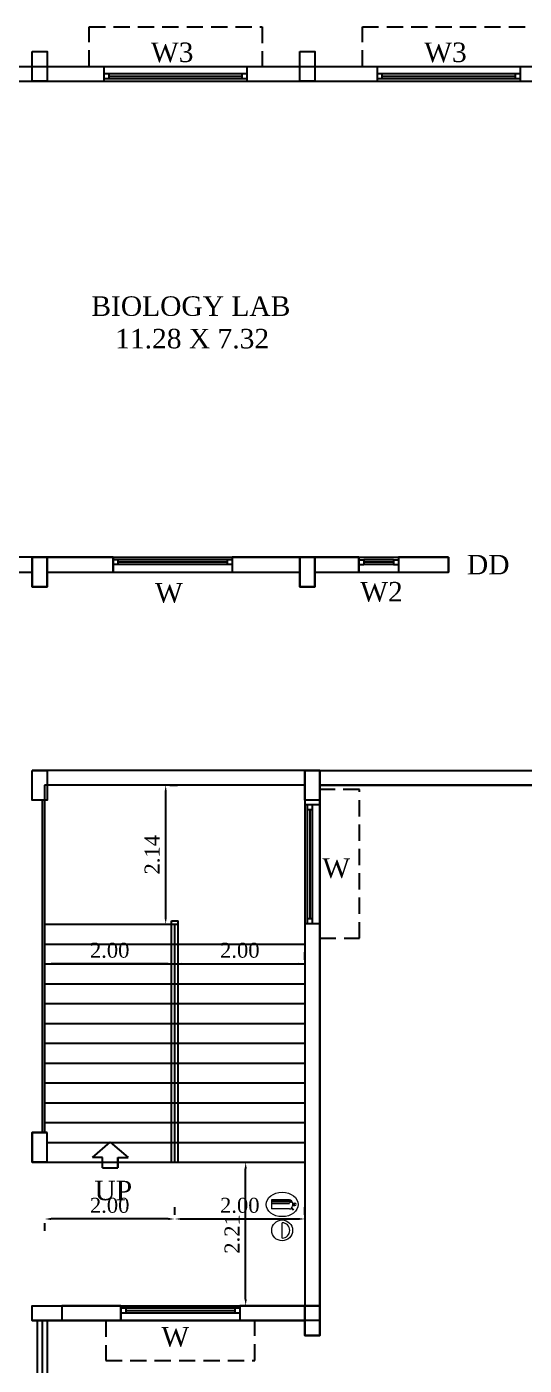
# Model space of a CAD drawing. Header units: metres. Extents: x 3616 to 3987, y 1122 to 1251.
# Drawn here: x 3841.75 to 3849.4, y 1185.21 to 1205.78 of the extents above; entities that cross this region are included whole.
import ezdxf

# ---------------------------------------------------------------- set-up
doc = ezdxf.new("R2010")
doc.units = ezdxf.units.M
doc.linetypes.add('DASHED2', pattern=[0.375, 0.25, -0.125])
for name, color, linetype in [('AR_JOINERIES', 251, 'Continuous'), ('BLK_1_FLR_1_BLT_UP_AREA', 26, 'Continuous'), ('BLK_1_FLR_1_EXIT_WIDTH_DOOR', 2, 'Continuous'), ('BLK_1_FLR_1_EXIT_WIDTH_STAIR', 1, 'Continuous')]:
    doc.layers.add(name, color=color, linetype=linetype)
doc.layers.add('elev', color=144, linetype='Continuous', lineweight=13)
doc.styles.add('ANAND', font='times.ttf')
doc.dimstyles.new('V1', dxfattribs={"dimtxt": 0.23, "dimasz": 0.1, "dimexe": 0.18, "dimexo": 0.0625, "dimgap": 0.09, "dimtad": 1, "dimzin": 0, "dimdsep": 46, "dimtxsty": 'ANAND', "dimcen": 0.09, "dimadec": 0, "dimazin": 0, "dimtfac": 1, "dimtix": 1, "dimtofl": 0, "dimtmove": 2, "dimatfit": 0, "dimfxl": 0, "dimtolj": 1, "dimtzin": 0, "dimarcsym": 0})

# ---------------------------------------------------------------- blocks, each defined once
blk = doc.blocks.new('W2a')
at = {"layer": 'AR_JOINERIES', "color": 42}
for p, q in [((0, 12), (9, 12)), ((1.5, 9), (1.5, 12)), ((1.5, 9), (4.5, 9)), ((1.5, 9), (1.5, -9)), ((3, 9), (3, -9)), ((4.5, 9), (4.5, 12)), ((4.5, 9), (4.5, -9)), ((0, -12), (9, -12)), ((1.5, -9), (4.5, -9)), ((1.5, -12), (1.5, -9)), ((4.5, -12), (4.5, -9))]:
    blk.add_line(p, q, dxfattribs=at)
blk = doc.blocks.new('W6a')
at = {"layer": 'AR_JOINERIES', "color": 42}
for p, q in [((-36, 0), (-36, 9)), ((36, 0), (36, 9)), ((36, 4.5), (-36, 4.5)), ((36, 1.5), (-36, 1.5)), ((-33, 1.5), (-33, 4.5)), ((33, 3), (-33, 3)), ((33, 1.5), (33, 4.5))]:
    blk.add_line(p, q, dxfattribs=at)
blk = doc.blocks.new('A$C33C166A6')
at = {"layer": 'elev', "color": 1}
for p, q in [((-0.38, 8.56), (-0.38, 9.37)), ((-0.26, 8.56), (-0.26, 9.37)), ((-0.06, 8.56), (-0.06, 9.37)), ((0.35, 8.56), (0.35, 9.37)), ((1.08, 8.35), (1.65, 8.92)), ((1.17, 8.27), (1.74, 8.84)), ((1.25, 8.18), (1.83, 8.75)), ((1.65, 8.92), (1.83, 8.75)), ((-1.49, 7.57), (-1.49, 1.74)), ((-1.37, 7.57), (-1.37, 1.74)), ((-1.08, 7.57), (-1.08, 1.74)), ((-0.73, 7.57), (-0.73, 1.74)), ((-0.51, 8.56), (0.48, 8.56)), ((-0.23, 7.57), (-0.23, 1.74)), ((1.46, 7.57), (1.46, 1.74)), ((10.94, 5.2), (5.95, 5.2)), ((-1.49, 1.74), (1.46, 1.74))]:
    blk.add_line(p, q, dxfattribs=at)
blk.add_circle((8.45, 5.2), 3.4, dxfattribs=at)
for centre, radius, start, end in [((-0.02, 9.37), 0.369, 0, 180), ((-0.51, 7.57), 0.983, 90, 180), ((-0.51, 7.57), 0.859, 90, 180), ((-0.51, 7.57), 0.571, 90, 180), ((-0.51, 7.57), 0.221, 90, 180), ((0.48, 7.57), 0.983, 0, 90), ((8.45, 5.2), 2.49, 0, 180)]:
    blk.add_arc(centre, radius, start, end, dxfattribs=at)
blk.add_ellipse((0, 5.22), major_axis=(0, -5.22), ratio=0.761654, dxfattribs=at)
blk = doc.blocks.new('ARROW')
for p, q in [((-10.5, 6), (0, 15)), ((0, 15), (10.5, 6)), ((-4.5, 6), (-10.5, 6)), ((-4.5, 0), (-4.5, 6)), ((-4.5, 0), (4.5, 0)), ((4.5, 6), (10.5, 6)), ((4.5, 6), (4.5, 0)), ((4.5, 0), (4.5, 6))]:
    blk.add_line(p, q)
blk = doc.blocks.new('*D319')
at = {"color": 0, "lineweight": -2}
for p, q in [((3844.027, 1191.442), (3844.027, 1191.559)), ((3842.027, 1191.317), (3842.027, 1191.199)), ((3843.927, 1191.379), (3842.127, 1191.379))]:
    blk.add_line(p, q, dxfattribs=at)
at = {"color": 0}
for points in [[(3842.127, 1191.396), (3842.127, 1191.363), (3842.027, 1191.379)], [(3843.927, 1191.396), (3843.927, 1191.363), (3844.027, 1191.379)]]:
    blk.add_solid(points, dxfattribs=at)
at = {"layer": 'Defpoints', "color": 0}
for p in [(3842.027, 1191.379), (3842.027, 1191.379), (3844.027, 1191.379)]:
    blk.add_point(p, dxfattribs=at)
at = {"color": 0, "lineweight": -2, "insert": (3843.027, 1191.587), "char_height": 0.23, "attachment_point": 5, "style": 'ANAND'}
blk.add_mtext('\\A1;2.00', dxfattribs=at)
blk = doc.blocks.new('*D320')
at = {"color": 0, "lineweight": -2}
for p, q in [((3844.027, 1191.442), (3844.027, 1191.559)), ((3846.027, 1191.442), (3846.027, 1191.559)), ((3844.127, 1191.379), (3845.927, 1191.379))]:
    blk.add_line(p, q, dxfattribs=at)
at = {"color": 0}
for points in [[(3844.127, 1191.396), (3844.127, 1191.363), (3844.027, 1191.379)], [(3845.927, 1191.396), (3845.927, 1191.363), (3846.027, 1191.379)]]:
    blk.add_solid(points, dxfattribs=at)
at = {"layer": 'Defpoints', "color": 0}
for p in [(3844.027, 1191.379), (3846.027, 1191.379), (3846.027, 1191.379)]:
    blk.add_point(p, dxfattribs=at)
at = {"color": 0, "lineweight": -2, "insert": (3845.027, 1191.587), "char_height": 0.23, "attachment_point": 5, "style": 'ANAND'}
blk.add_mtext('\\A1;2.00', dxfattribs=at)
blk = doc.blocks.new('*D321')
at = {"color": 0, "lineweight": -2}
for p, q in [((3843.95, 1194.125), (3844.068, 1194.125)), ((3843.888, 1192.089), (3843.888, 1194.025)), ((3843.95, 1191.989), (3844.068, 1191.989))]:
    blk.add_line(p, q, dxfattribs=at)
at = {"color": 0}
for points in [[(3843.871, 1194.025), (3843.905, 1194.025), (3843.888, 1194.125)], [(3843.871, 1192.089), (3843.905, 1192.089), (3843.888, 1191.989)]]:
    blk.add_solid(points, dxfattribs=at)
at = {"layer": 'Defpoints', "color": 0}
for p in [(3843.888, 1194.125), (3843.888, 1194.125), (3843.888, 1191.989)]:
    blk.add_point(p, dxfattribs=at)
at = {"color": 0, "lineweight": -2, "insert": (3843.681, 1193.057), "char_height": 0.23, "attachment_point": 5, "rotation": 90, "style": 'ANAND'}
blk.add_mtext('\\A1;2.14', dxfattribs=at)
blk = doc.blocks.new('*D196')
at = {"color": 0, "lineweight": -2}
for p, q in [((3845.117, 1186.224), (3845.117, 1188.231)), ((3845.18, 1188.331), (3845.297, 1188.331)), ((3845.18, 1186.124), (3845.297, 1186.124))]:
    blk.add_line(p, q, dxfattribs=at)
at = {"color": 0}
for points in [[(3845.101, 1188.231), (3845.134, 1188.231), (3845.117, 1188.331)], [(3845.101, 1186.224), (3845.134, 1186.224), (3845.117, 1186.124)]]:
    blk.add_solid(points, dxfattribs=at)
at = {"layer": 'Defpoints', "color": 0}
for p in [(3845.117, 1188.331, -0.032), (3845.117, 1188.331), (3845.117, 1186.124, -0.032)]:
    blk.add_point(p, dxfattribs=at)
at = {"color": 0, "lineweight": -2, "insert": (3844.91, 1187.228), "char_height": 0.23, "attachment_point": 5, "rotation": 90, "style": 'ANAND'}
blk.add_mtext('\\A1;2.21', dxfattribs=at)
blk = doc.blocks.new('*D351')
at = {"layer": 'BLK_1_FLR_1_EXIT_WIDTH_STAIR', "color": 0, "lineweight": -2}
for p, q in [((3844.027, 1187.521), (3844.027, 1187.638)), ((3842.027, 1187.396), (3842.027, 1187.278)), ((3843.927, 1187.458), (3842.127, 1187.458))]:
    blk.add_line(p, q, dxfattribs=at)
at = {"layer": 'BLK_1_FLR_1_EXIT_WIDTH_STAIR', "color": 0}
for points in [[(3842.127, 1187.475), (3842.127, 1187.442), (3842.027, 1187.458)], [(3843.927, 1187.475), (3843.927, 1187.442), (3844.027, 1187.458)]]:
    blk.add_solid(points, dxfattribs=at)
at = {"layer": 'Defpoints', "color": 0}
for p in [(3842.027, 1187.458), (3842.027, 1187.458), (3844.027, 1187.458)]:
    blk.add_point(p, dxfattribs=at)
at = {"layer": 'BLK_1_FLR_1_EXIT_WIDTH_STAIR', "color": 0, "insert": (3843.027, 1187.666), "char_height": 0.23, "attachment_point": 5, "style": 'ANAND'}
blk.add_mtext('\\A1;2.00', dxfattribs=at)
blk = doc.blocks.new('*D352')
at = {"layer": 'BLK_1_FLR_1_EXIT_WIDTH_DOOR', "color": 0, "lineweight": -2}
for p, q in [((3844.027, 1187.521), (3844.027, 1187.638)), ((3846.027, 1187.521), (3846.027, 1187.638)), ((3844.127, 1187.458), (3845.927, 1187.458))]:
    blk.add_line(p, q, dxfattribs=at)
at = {"layer": 'BLK_1_FLR_1_EXIT_WIDTH_DOOR', "color": 0}
for points in [[(3844.127, 1187.475), (3844.127, 1187.442), (3844.027, 1187.458)], [(3845.927, 1187.475), (3845.927, 1187.442), (3846.027, 1187.458)]]:
    blk.add_solid(points, dxfattribs=at)
at = {"layer": 'Defpoints', "color": 0}
for p in [(3844.027, 1187.458), (3846.027, 1187.458), (3846.027, 1187.458)]:
    blk.add_point(p, dxfattribs=at)
at = {"layer": 'BLK_1_FLR_1_EXIT_WIDTH_DOOR', "color": 0, "insert": (3845.027, 1187.666), "char_height": 0.23, "attachment_point": 5, "style": 'ANAND'}
blk.add_mtext('\\A1;2.00', dxfattribs=at)

msp = doc.modelspace()

# ---------------------------------------------------------------- linework, layer by layer
at = {"linetype": 'DASHED2'}
for p, q in [((3842.7109, 1205.17411, -0.0324), (3842.7109, 1205.78411, -0.0324)), ((3842.7109, 1205.78411, -0.0324), (3845.3709, 1205.78411, -0.0324)), ((3845.3709, 1205.78411, -0.0324), (3845.3709, 1205.17411, -0.0324)), ((3846.91068, 1205.17411, -0.0324), (3846.91068, 1205.78411, -0.0324)), ((3846.91068, 1205.78411, -0.0324), (3849.57068, 1205.78411, -0.0324)), ((3846.86523, 1194.06121, -0.0324), (3846.25523, 1194.06121, -0.0324)), ((3846.86523, 1191.77241, -0.0324), (3846.86523, 1194.06121, -0.0324)), ((3846.25523, 1191.77241, -0.0324), (3846.86523, 1191.77241, -0.0324)), ((3842.96834, 1185.89551, -0.0324), (3842.96834, 1185.28551, -0.0324)), ((3845.25714, 1185.28551, -0.0324), (3845.25714, 1185.89551, -0.0324)), ((3842.96834, 1185.28551, -0.0324), (3845.25714, 1185.28551, -0.0324))]:
    msp.add_line(p, q, dxfattribs=at)
at = {"lineweight": -2}
for p, q in [((3841.83563, 1205.40271, -0.0324), (3842.06423, 1205.40271, -0.0324)), ((3841.83563, 1204.94551, -0.0324), (3841.83563, 1205.40271, -0.0324)), ((3842.06423, 1205.40271, -0.0324), (3842.06423, 1204.94551, -0.0324)), ((3845.95043, 1205.40271, -0.0324), (3846.17903, 1205.40271, -0.0324)), ((3845.95043, 1204.94551, -0.0324), (3845.95043, 1205.40271, -0.0324)), ((3846.17903, 1205.40271, -0.0324), (3846.17903, 1204.94551, -0.0324)), ((3838.78763, 1205.17411, -0.0324), (3841.83563, 1205.17411, -0.0324)), ((3842.06423, 1205.17411, -0.0324), (3845.95043, 1205.17411, -0.0324)), ((3846.17903, 1205.17411, -0.0324), (3850.06523, 1205.17411, -0.0324)), ((3831.01523, 1204.94551, -0.0324), (3858.52343, 1204.94551, -0.0324)), ((3842.06423, 1204.94551, -0.0324), (3841.83563, 1204.94551, -0.0324)), ((3846.17903, 1204.94551, -0.0324), (3845.95043, 1204.94551, -0.0324)), ((3841.83563, 1197.63031, -0.0324), (3840.58172, 1197.63031, -0.0324)), ((3841.83563, 1197.63031, -0.0324), (3843.07841, 1197.63031, -0.0324)), ((3842.06423, 1197.63031, -0.0324), (3841.83563, 1197.63031, -0.0324)), ((3841.83563, 1197.63031, -0.0324), (3841.83563, 1197.17311, -0.0324)), ((3842.06423, 1197.17311, -0.0324), (3842.06423, 1197.63031, -0.0324)), ((3843.07841, 1197.63031, -0.0324), (3848.23643, 1197.63031, -0.0324)), ((3843.07841, 1197.63031, -0.0324), (3843.07841, 1197.40171, -0.0324)), ((3846.17903, 1197.63031, -0.0324), (3845.95043, 1197.63031, -0.0324)), ((3845.95043, 1197.63031, -0.0324), (3845.95043, 1197.17311, -0.0324)), ((3846.17903, 1197.17311, -0.0324), (3846.17903, 1197.63031, -0.0324)), ((3848.23643, 1197.63031, -0.0324), (3848.23643, 1197.40171, -0.0324)), ((3840.58172, 1197.40171, -0.0324), (3841.83563, 1197.40171, -0.0324)), ((3842.06423, 1197.40171, -0.0324), (3843.07841, 1197.40171, -0.0324)), ((3843.07841, 1197.40171, -0.0324), (3845.95043, 1197.40171, -0.0324)), ((3846.17903, 1197.40171, -0.0324), (3848.23643, 1197.40171, -0.0324)), ((3841.83563, 1197.17311, -0.0324), (3842.06423, 1197.17311, -0.0324)), ((3845.95043, 1197.17311, -0.0324), (3846.17903, 1197.17311, -0.0324)), ((3846.02663, 1194.35371, -0.0324), (3841.83563, 1194.35371, -0.0324)), ((3846.02663, 1194.35371, -0.0324), (3846.02663, 1186.12411, -0.0324)), ((3846.25523, 1194.35371, -0.0324), (3858.29483, 1194.35371, -0.0324)), ((3846.25523, 1194.35371, -0.0324), (3846.25523, 1186.12411, -0.0324)), ((3842.02663, 1194.12511, -0.0324), (3842.02663, 1188.78867, -0.0324)), ((3846.02663, 1194.12511, -0.0324), (3842.02663, 1194.12511, -0.0324)), ((3846.02663, 1194.12511, -0.0324), (3842.06423, 1194.12511, -0.0324)), ((3846.25523, 1194.12511, -0.0324), (3850.06523, 1194.12511, -0.0324)), ((3841.98803, 1193.89651, -0.0324), (3841.98803, 1188.78867, -0.0324)), ((3842.02663, 1191.98907, -0.0324), (3844.02663, 1191.98907, -0.0324)), ((3843.97583, 1192.03987, -0.0324), (3844.07743, 1192.03987, -0.0324)), ((3843.97583, 1190.16027, -0.0324), (3843.97583, 1192.03987, -0.0324)), ((3844.02663, 1188.33147, -0.0324), (3844.02663, 1191.98907, -0.0324)), ((3844.02663, 1190.16027, -0.0324), (3844.02663, 1191.98907, -0.0324)), ((3844.07743, 1188.33147, -0.0324), (3844.07743, 1192.03987, -0.0324)), ((3842.02663, 1191.68427, -0.0324), (3844.02663, 1191.68427, -0.0324)), ((3844.02663, 1191.68427, -0.0324), (3846.02663, 1191.68427, -0.0324)), ((3842.02663, 1191.37947, -0.0324), (3844.02663, 1191.37947, -0.0324)), ((3844.02663, 1191.37947, -0.0324), (3846.02663, 1191.37947, -0.0324)), ((3842.02663, 1191.07467, -0.0324), (3844.02663, 1191.07467, -0.0324)), ((3844.02663, 1191.07467, -0.0324), (3846.02663, 1191.07467, -0.0324)), ((3842.02663, 1190.76987, -0.0324), (3844.02663, 1190.76987, -0.0324)), ((3844.02663, 1190.76987, -0.0324), (3846.02663, 1190.76987, -0.0324)), ((3842.02663, 1190.46507, -0.0324), (3844.02663, 1190.46507, -0.0324)), ((3844.02663, 1190.46507, -0.0324), (3846.02663, 1190.46507, -0.0324)), ((3842.02663, 1190.16027, -0.0324), (3844.02663, 1190.16027, -0.0324)), ((3843.97583, 1188.33147, -0.0324), (3843.97583, 1190.16027, -0.0324)), ((3844.02663, 1190.16027, -0.0324), (3846.02663, 1190.16027, -0.0324)), ((3844.02663, 1188.33147, -0.0324), (3844.02663, 1190.16027, -0.0324)), ((3842.02663, 1189.85547, -0.0324), (3844.02663, 1189.85547, -0.0324)), ((3844.02663, 1189.85547, -0.0324), (3846.02663, 1189.85547, -0.0324)), ((3842.02663, 1189.55067, -0.0324), (3844.02663, 1189.55067, -0.0324)), ((3844.02663, 1189.55067, -0.0324), (3846.02663, 1189.55067, -0.0324)), ((3842.02663, 1189.24587, -0.0324), (3844.02663, 1189.24587, -0.0324)), ((3844.02663, 1189.24587, -0.0324), (3846.02663, 1189.24587, -0.0324)), ((3841.83563, 1188.78867, -0.0324), (3842.06423, 1188.78867, -0.0324)), ((3841.83563, 1188.33147, -0.0324), (3841.83563, 1188.78867, -0.0324)), ((3842.02663, 1188.94107, -0.0324), (3844.02663, 1188.94107, -0.0324)), ((3844.02663, 1188.94107, -0.0324), (3846.02663, 1188.94107, -0.0324)), ((3842.06423, 1188.63627, -0.0324), (3844.02663, 1188.63627, -0.0324)), ((3844.02663, 1188.63627, -0.0324), (3846.02663, 1188.63627, -0.0324)), ((3842.06423, 1188.33147, -0.0324), (3841.83563, 1188.33147, -0.0324)), ((3842.06423, 1188.33147, -0.0324), (3841.83563, 1188.33147, -0.0324)), ((3842.02663, 1188.33147, -0.0324), (3844.02663, 1188.33147, -0.0324)), ((3844.02663, 1188.33147, -0.0324), (3846.02663, 1188.33147, -0.0324)), ((3841.83563, 1186.12411, -0.0324), (3846.25523, 1186.12411, -0.0324)), ((3841.83563, 1185.89551, -0.0324), (3841.83563, 1186.12411, -0.0324)), ((3841.83563, 1186.12411, -0.0324), (3842.14043, 1186.12411, -0.0324)), ((3846.25523, 1186.12411, -0.0324), (3846.02663, 1186.12411, -0.0324)), ((3846.02663, 1186.12411, -0.0324), (3846.02663, 1185.66691, -0.0324)), ((3846.25523, 1186.12411, -0.0324), (3846.02663, 1186.12411, -0.0324)), ((3846.25523, 1185.66691, -0.0324), (3846.25523, 1186.12411, -0.0324)), ((3841.83563, 1185.89551, -0.0324), (3846.02663, 1185.89551, -0.0324)), ((3842.14043, 1185.89551, -0.0324), (3841.83563, 1185.89551, -0.0324)), ((3841.91183, 1185.89551, -0.0324), (3841.91183, 1181.89501, -0.0324)), ((3841.98803, 1185.89551, -0.0324), (3841.98803, 1181.89501, -0.0324)), ((3842.06423, 1185.89551, -0.0324), (3842.06423, 1181.89501, -0.0324)), ((3846.02663, 1185.66691, -0.0324), (3846.25523, 1185.66691, -0.0324))]:
    msp.add_line(p, q, dxfattribs=at)
for p, q in [((3842.9409, 1204.94551, -0.0324), (3842.9409, 1205.17411, -0.0324)), ((3845.1409, 1205.05981, -0.0324), (3842.9409, 1205.05981, -0.0324)), ((3843.0171, 1204.98361, -0.0324), (3843.0171, 1205.05981, -0.0324)), ((3845.0647, 1205.02171, -0.0324), (3843.0171, 1205.02171, -0.0324)), ((3845.0647, 1204.98361, -0.0324), (3845.0647, 1205.05981, -0.0324)), ((3845.1409, 1204.94551, -0.0324), (3845.1409, 1205.17411, -0.0324)), ((3847.14068, 1204.94551, -0.0324), (3847.14068, 1205.17411, -0.0324)), ((3849.34068, 1205.05981, -0.0324), (3847.14068, 1205.05981, -0.0324)), ((3847.21688, 1204.98361, -0.0324), (3847.21688, 1205.05981, -0.0324)), ((3849.26448, 1205.02171, -0.0324), (3847.21688, 1205.02171, -0.0324)), ((3849.26448, 1204.98361, -0.0324), (3849.26448, 1205.05981, -0.0324)), ((3849.34068, 1204.94551, -0.0324), (3849.34068, 1205.17411, -0.0324)), ((3845.1409, 1204.98361, -0.0324), (3842.9409, 1204.98361, -0.0324)), ((3849.34068, 1204.98361, -0.0324), (3847.14068, 1204.98361, -0.0324))]:
    msp.add_line(p, q)
at = {"lineweight": -2, "elevation": -0.0324}
for points in [[(3841.83563, 1205.40271), (3842.06423, 1205.40271), (3842.06423, 1204.94551), (3841.83563, 1204.94551)], [(3845.95043, 1205.40271), (3846.17903, 1205.40271), (3846.17903, 1204.94551), (3845.95043, 1204.94551)], [(3845.95043, 1205.40271), (3846.17903, 1205.40271), (3846.17903, 1204.94551), (3845.95043, 1204.94551)], [(3841.83563, 1197.63031), (3842.06423, 1197.63031), (3842.06423, 1197.17311), (3841.83563, 1197.17311)], [(3843.07841, 1197.63031), (3842.06423, 1197.63031), (3842.06423, 1197.40171), (3843.07841, 1197.40171), (3843.07841, 1197.46944)], [(3845.95043, 1197.63031), (3844.90721, 1197.63031), (3844.90721, 1197.40171), (3845.95043, 1197.40171)], [(3845.95043, 1197.63031), (3846.17903, 1197.63031), (3846.17903, 1197.17311), (3845.95043, 1197.17311)], [(3846.85537, 1197.63031), (3846.17903, 1197.63031), (3846.17903, 1197.40171), (3846.85537, 1197.40171)], [(3848.23643, 1197.63031), (3847.46497, 1197.63031), (3847.46497, 1197.40171), (3848.23643, 1197.40171), (3848.23643, 1197.46944)], [(3841.83563, 1194.35371), (3842.06423, 1194.35371), (3842.06423, 1193.89651), (3841.83563, 1193.89651)], [(3846.02663, 1194.35371), (3846.25523, 1194.35371), (3846.25523, 1193.89651), (3846.02663, 1193.89651)], [(3842.29283, 1186.12411), (3842.29283, 1185.89551), (3841.83563, 1185.89551), (3841.83563, 1186.12411)], [(3843.19834, 1186.12411), (3842.29283, 1186.12411), (3842.29283, 1185.89551), (3843.19834, 1185.89551)], [(3846.02663, 1186.12411), (3845.02714, 1186.12411), (3845.02714, 1185.89551), (3846.02663, 1185.89551)]]:
    msp.add_lwpolyline(points, close=True, dxfattribs=at)
msp.add_lwpolyline([(3846.25523, 1186.12411), (3846.25523, 1194.35371), (3846.02663, 1194.35371), (3846.02663, 1186.12411)], dxfattribs=at)
at = {"elevation": -0.0324}
for points in [[(3842.06423, 1188.78867), (3841.83563, 1188.78867), (3841.83563, 1188.33147), (3842.06423, 1188.33147)], [(3846.02663, 1186.12411), (3846.25523, 1186.12411), (3846.25523, 1185.66691), (3846.02663, 1185.66691)]]:
    msp.add_lwpolyline(points, close=True, dxfattribs=at)
at = {"layer": 'BLK_1_FLR_1_BLT_UP_AREA', "color": 26, "ltscale": 400, "elevation": -0.0324}
msp.add_lwpolyline([(3830.40563, 1205.17411), (3858.52343, 1205.17411), (3858.52343, 1194.12511), (3846.25523, 1194.12511), (3846.25523, 1185.89551), (3842.06423, 1185.89551), (3842.06195, 1175.2278), (3850.06523, 1175.22951), (3850.06523, 1177.89616), (3866.75303, 1177.89291), (3866.75303, 1158.61591), (3841.83563, 1158.61591), (3841.83563, 1159.94941), (3838.78763, 1159.94941), (3838.78763, 1158.61591), (3830.40563, 1158.61591), (3830.40563, 1166.38831), (3833.14883, 1166.38831), (3833.14883, 1169.43631), (3830.40563, 1169.43631)], close=True, dxfattribs=at)

# ---------------------------------------------------------------- block references
at = {"lineweight": -2, "yscale": 0.0254, "zscale": 0.0254}
for name, p, xscale, rotation in [('W6a', (3843.99281, 1197.63031, -0.0324), -0.0254, 180), ('W2a', (3847.16017, 1197.63031, -0.0324), 0.0254, 270), ('W6a', (3846.02663, 1192.91681, -0.0324), -0.0254, 270), ('W6a', (3844.11274, 1186.12411, -0.0324), -0.0254, 180)]:
    msp.add_blockref(name, p, dxfattribs=dict(at, xscale=xscale, rotation=rotation))
at = {"xscale": 0.02619375, "yscale": 0.02619375, "zscale": 0.02619375}
msp.add_blockref('ARROW', (3843.03665, 1188.24412, -0.0324), dxfattribs=at)
at = {"xscale": 0.0471622666699041, "yscale": 0.0471622666699041, "zscale": 0.0471622666699041, "rotation": 270}
msp.add_blockref('A$C33C166A6', (3845.43256, 1187.68149, -0.0324), dxfattribs=at)

# ---------------------------------------------------------------- texts
at = {"style": 'ANAND'}
for s, p in [('W3', (3843.66035, 1205.24176, -0.0324)), ('W3', (3847.86013, 1205.24176, -0.0324)), ('DD', (3848.51748, 1197.36633, -0.0324)), ('W', (3843.72415, 1196.93412, -0.0324)), ('W2', (3846.87699, 1196.94997, -0.0324)), ('W', (3846.29532, 1192.70279, -0.0324)), ('UP', (3842.79333, 1187.74647, -0.0324)), ('W', (3843.82146, 1185.49866, -0.0324))]:
    msp.add_text(s, height=0.3, dxfattribs=at).set_placement(p)
at = {"insert": (3842.62994, 1201.64052, -0.0324), "char_height": 0.3, "width": 3.1846516, "attachment_point": 1, "style": 'ANAND'}
msp.add_mtext('{\\W1.022173; }BIOLOGY LAB      \\P{\\W4.251666; }11.28 X 7.32', dxfattribs=at)

# ---------------------------------------------------------------- dimensions: what is measured, and where the dimension line sits
at = {"lineweight": -2}
for base, p1, p2, picture, middle in [((3843.88786, 1194.12511, -0.0324), (3843.88786, 1191.98907, -0.0324), (3843.88786, 1194.12511, -0.0324), '*D321', (3843.68054, 1193.05709, -0.0324)), ((3845.11728, 1188.33147), (3845.11728, 1186.12411, -0.0324), (3845.11728, 1188.33147, -0.0324), '*D196', (3844.90996, 1187.22779))]:
    dim = msp.add_linear_dim(base=base, p1=p1, p2=p2, angle=90, dimstyle='V1', dxfattribs=at)
    dim.commit()
    dim.dimension.update_dxf_attribs({"geometry": picture, "text_midpoint": middle})
for base, p2, picture, middle in [((3842.02663, 1191.37947, -0.0324), (3842.02663, 1191.37947, -0.0324), '*D319', (3843.02663, 1191.58679, -0.0324)), ((3846.02663, 1191.37947, -0.0324), (3846.02663, 1191.37947, -0.0324), '*D320', (3845.02663, 1191.58679, -0.0324))]:
    dim = msp.add_linear_dim(base=base, p1=(3844.02663, 1191.37947, -0.0324), p2=p2, dimstyle='V1', dxfattribs=at)
    dim.commit()
    dim.dimension.update_dxf_attribs({"geometry": picture, "text_midpoint": middle})
at = {"layer": 'BLK_1_FLR_1_EXIT_WIDTH_DOOR'}
dim = msp.add_linear_dim(base=(3846.02663, 1187.45821, -0.0324), p1=(3844.02663, 1187.45821, -0.0324), p2=(3846.02663, 1187.45821, -0.0324), dimstyle='V1', dxfattribs=at)
dim.commit()
dim.dimension.update_dxf_attribs({"geometry": '*D352', "text_midpoint": (3845.02663, 1187.66553, -0.0324)})
at = {"layer": 'BLK_1_FLR_1_EXIT_WIDTH_STAIR'}
dim = msp.add_linear_dim(base=(3842.02663, 1187.45821, -0.0324), p1=(3844.02663, 1187.45821, -0.0324), p2=(3842.02663, 1187.45821, -0.0324), dimstyle='V1', dxfattribs=at)
dim.commit()
dim.dimension.update_dxf_attribs({"geometry": '*D351', "text_midpoint": (3843.02663, 1187.66553, -0.0324)})

doc.saveas('drawing.dxf')
